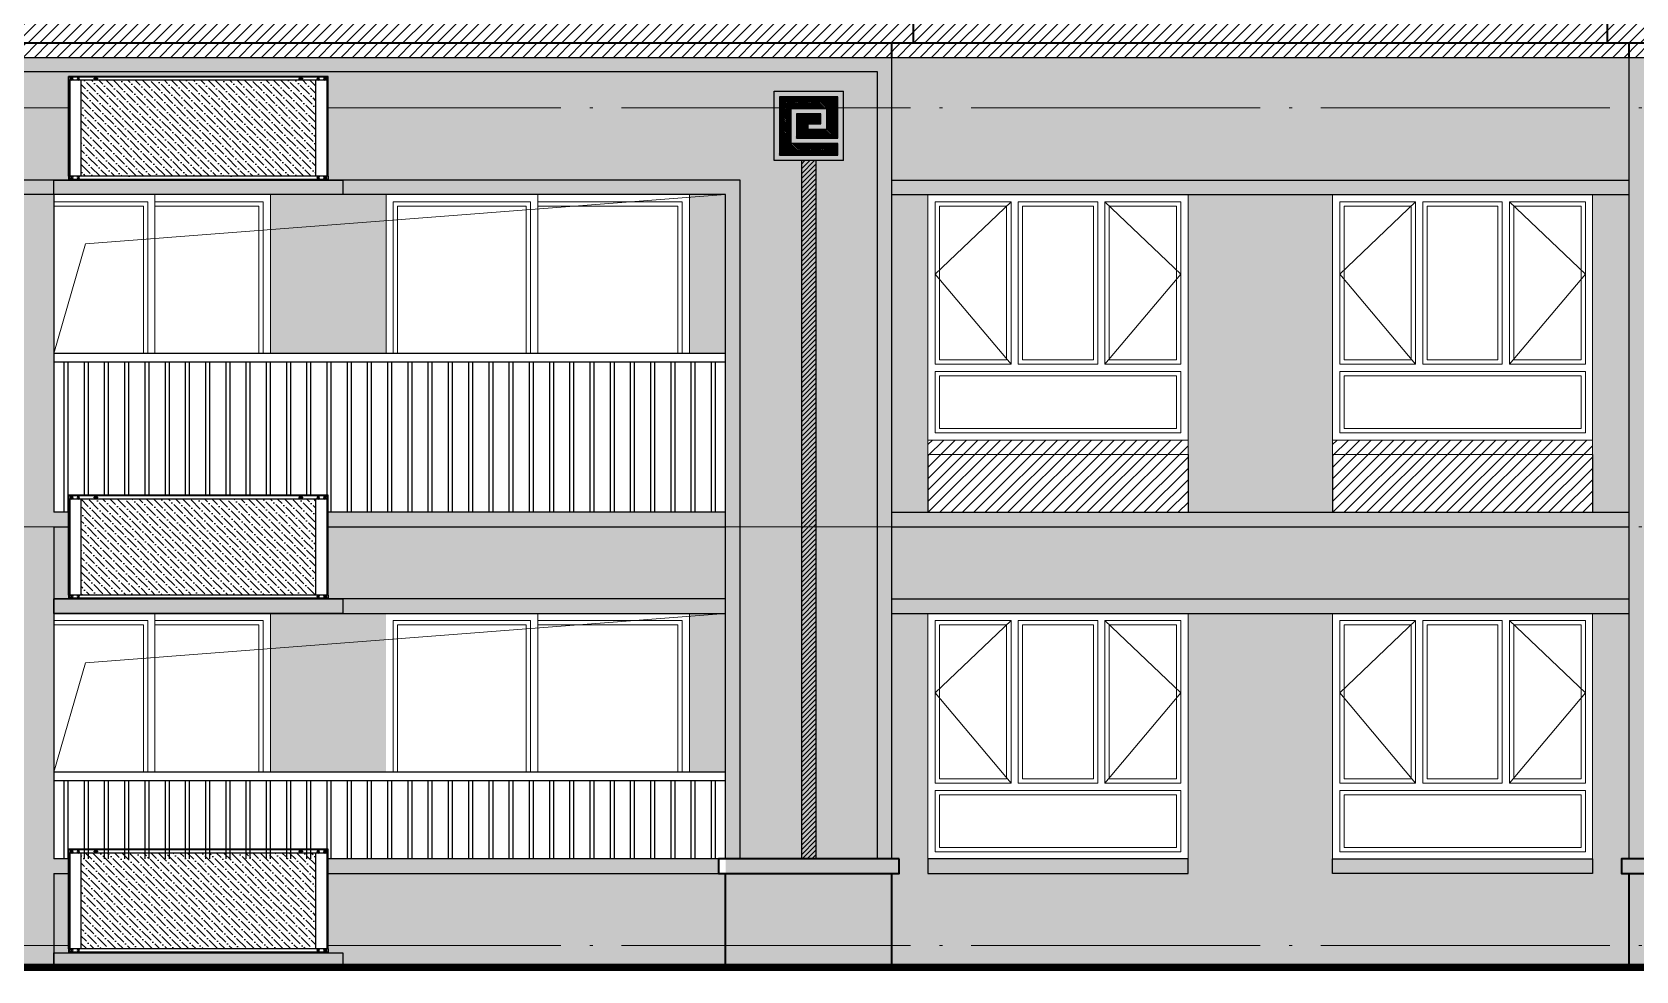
# Model space of a CAD drawing. Extents: x -518115 to 389031, y -231062 to 1628073.
# Drawn here: x 29817 to 40917, y 123274 to 129774 of the extents above; entities that cross this region are included whole.
import ezdxf
from ezdxf.xclip import XClip

# ---------------------------------------------------------------- set-up
doc = ezdxf.new("R2010")
doc.units = 0
doc.header["$LTSCALE"] = 1000
doc.header["$MEASUREMENT"] = 0
doc.header["$XCLIPFRAME"] = 0
doc.linetypes.add('DOTE', pattern=[2.4200000000000004, 2, -0.2, 0.02, -0.2])
for name, color, linetype in [('3-剖面填充（细）', 250, 'Continuous'), ('5-平立面看线1', 45, 'Continuous'), ('Stair-栏杆', 142, 'Continuous'), ('修改标示', 212, 'Continuous'), ('看线', 251, 'Continuous'), ('立面', 73, 'Continuous')]:
    doc.layers.add(name, color=color, linetype=linetype)
for name, color, linetype, lineweight in [('DOTE', 19, 'DOTE', 9), ('WALL', 9, 'Continuous', 40), ('WINDOW', 144, 'Continuous', 15), ('立面-中轮廓线', 213, 'Continuous', 35), ('立面-普通轮廓', 7, 'Continuous', 18), ('立面-洞口示意', 152, 'Continuous', 13), ('立面-窗开启线', 250, 'Continuous', 13)]:
    doc.layers.add(name, color=color, linetype=linetype, lineweight=lineweight)

# ---------------------------------------------------------------- blocks, each defined once
blk = doc.blocks.new('A$C6E765447')
at = {"layer": '3-剖面填充（细）'}
h = blk.add_hatch(dxfattribs=at)
h.set_pattern_fill('ANSI31', color=251, scale=5)
h.set_pattern_definition([(45, (0, 0), (-5.612660075668221, 5.612660075668221), [])])
h.paths.add_polyline_path([(752.4873256832362, 98.34558459406254), (752.488500122385, 501.7472126909997), (347.5151471169665, 501.7472126909997), (347.5151471169665, 216.5989486103435), (634.9753073384053, 216.5980891659856), (634.9759096482303, 383.8731053103693), (465.0597000622656, 383.8735327089671), (465.0594519505976, 314.8372825471452), (554.621606254601, 314.8370157694444), (554.6215028543957, 276.4907131245126), (427.4766364826356, 276.4910335540771), (427.4770903480239, 421.8491470410954), (672.5587241169998, 421.8485611676006), (672.5579672014575, 178.2518236484611), (347.5151471169665, 178.2525947944113), (347.5151471169665, 98.34674059426987)])
at = {"layer": '立面'}
for p, q in [((309.9311556662433, 60.00056258006953), (309.9324931035517, 540.0905675082467)), ((790.070138166775, 540.07518442336), (309.9324931035517, 540.0905675082467)), ((347.514283454977, 216.5989486129256), (347.5151471169665, 501.7472126909997)), ((347.5151471169665, 501.7472126909997), (752.4885001661023, 501.7622289133724)), ((752.4885001661023, 501.7622289133724), (752.4873256832361, 98.34558459406253)), ((790.0688443301478, 59.9992481044028), (790.070138166775, 540.07518442336)), ((427.4770903480239, 421.8491470410954), (427.4766364826355, 276.4910335540771)), ((672.5587241169997, 421.8485611676006), (427.4770903480239, 421.8491470410954)), ((465.0594519505976, 314.8372825471452), (465.0597000622656, 383.8735327089671)), ((465.0597000622656, 383.8735327089671), (634.9759096482303, 383.8731053103693)), ((634.9759096482303, 383.8731053103693), (634.9753073384054, 216.5980891659856)), ((672.5579672014574, 178.2518236484611), (672.5587241169997, 421.8485611676006)), ((427.4766364826355, 276.4910335540771), (554.6215028543957, 276.4907131245127)), ((554.6216062546009, 314.8370157694444), (465.0594519505976, 314.8372825471452)), ((554.6215028543957, 276.4907131245127), (554.6216062546009, 314.8370157694444)), ((347.5139713321114, 98.3467405976262), (347.5141790736234, 178.2525947967079)), ((347.5141790736234, 178.2525947967079), (672.5579672014574, 178.2518236484611)), ((634.9753073384054, 216.5980891659856), (347.514283454977, 216.5989486129256)), ((309.9311556662433, 60.00056258006953), (790.0688443301478, 59.9992481044028)), ((752.4873256832361, 98.34558459406253), (347.5139713321114, 98.3467405976262))]:
    blk.add_line(p, q, dxfattribs=at)
blk = doc.blocks.new('A$C6BC36758')
at = {"layer": 'WINDOW'}
for points in [[(-1750.000285381684, 1650), (-1225.000285381684, 1650), (-1225.000285381684, 525), (-1750.000285381684, 525)], [(-1175.000285381684, 1650), (-624.9999999997672, 1650), (-624.9999999997672, 525), (-1175.000285381684, 525)], [(-50, 1650), (-575, 1650), (-575, 525), (-50, 525)], [(-1750.000285381684, 475), (-50, 475), (-50, 50), (-1750.000285381684, 50)]]:
    blk.add_lwpolyline(points, close=True, dxfattribs=at)
at = {"layer": 'WINDOW', "color": 250}
for points in [[(-1720.000285381684, 1620), (-1255.000285381684, 1620), (-1255.000285381684, 555), (-1720.000285381684, 555)], [(-1145.000285381684, 1620), (-654.9999999997672, 1620), (-654.9999999997672, 555), (-1145.000285381684, 555)], [(-80, 1620), (-545, 1620), (-545, 555), (-80, 555)], [(-1720.000285381684, 445), (-80, 445), (-80, 80), (-1720.000285381684, 80)]]:
    blk.add_lwpolyline(points, close=True, dxfattribs=at)
at = {"layer": '立面-普通轮廓'}
blk.add_lwpolyline([(-1800.000285381684, 1700), (0, 1700), (0, 0), (-1800.000285381684, 0)], close=True, dxfattribs=at)
at = {"layer": '立面-窗开启线', "color": 251, "ltscale": 0.5, "true_color": 0x636466}
for points in [[(-1225.000285381684, 1650), (-1750.000285381684, 1150), (-1225.000285381684, 525)], [(-575, 1650), (-50, 1150), (-575, 525)]]:
    blk.add_lwpolyline(points, dxfattribs=at)
blk = doc.blocks.new('hfhfthfthf')
at = {"layer": 'Stair-栏杆'}
for p, q in [((424316.5786998163, 36475.99991834373), (428966.5787161089, 36475.99991834373)), ((424316.5786998163, 36415.99991834466), (428966.5787161089, 36415.99991834466))]:
    blk.add_line(p, q, dxfattribs=at)
for points in [[(424386.5786998165, 35376), (424386.5786998165, 36415.99991834466)], [(424416.5786998165, 36415.99991834466), (424416.5786998165, 35376)], [(424526.5786998165, 35376), (424526.5786998165, 36415.99991834466)], [(424556.5786998165, 36415.99991834466), (424556.5786998165, 35376)], [(424666.5786998165, 35376), (424666.5786998165, 36415.99991834466)], [(424696.5786998165, 36415.99991834466), (424696.5786998165, 35376)], [(424806.5786998165, 35376), (424806.5786998165, 36415.99991834466)], [(424836.5786998165, 36415.99991834466), (424836.5786998165, 35376)], [(424946.5786998165, 35376), (424946.5786998165, 36415.99991834466)], [(424976.5786998165, 36415.99991834466), (424976.5786998165, 35376)], [(425086.5786998165, 35376), (425086.5786998165, 36415.99991834466)], [(425116.5786998165, 36415.99991834466), (425116.5786998165, 35376)], [(425226.5786998165, 35376), (425226.5786998165, 36415.99991834466)], [(425256.5786998165, 36415.99991834466), (425256.5786998165, 35376)], [(425366.5786998165, 35376), (425366.5786998165, 36415.99991834466)], [(425396.5786998165, 36415.99991834466), (425396.5786998165, 35376)], [(425506.5786998165, 35376), (425506.5786998165, 36415.99991834466)], [(425536.5786998165, 36415.99991834466), (425536.5786998165, 35376)], [(425646.5786998165, 35376), (425646.5786998165, 36415.99991834466)], [(425676.5786998165, 36415.99991834466), (425676.5786998165, 35376)], [(425786.5786998165, 35376), (425786.5786998165, 36415.99991834466)], [(425816.5786998165, 36415.99991834466), (425816.5786998165, 35376)], [(425926.5786998165, 35376), (425926.5786998165, 36415.99991834466)], [(425956.5786998165, 36415.99991834466), (425956.5786998165, 35376)], [(426066.5786998165, 35376), (426066.5786998165, 36415.99991834466)], [(426096.5786998165, 36415.99991834466), (426096.5786998165, 35376)], [(426206.5786998165, 35376), (426206.5786998165, 36415.99991834466)], [(426236.5786998165, 36415.99991834466), (426236.5786998165, 35376)], [(426346.5786998165, 35376), (426346.5786998165, 36415.99991834466)], [(426376.5786998165, 36415.99991834466), (426376.5786998165, 35376)], [(426486.5786998165, 35376), (426486.5786998165, 36415.99991834466)], [(426516.5786998165, 36415.99991834466), (426516.5786998165, 35376)], [(426626.5786998165, 35376), (426626.5786998165, 36415.99991834466)], [(426656.5786998165, 36415.99991834466), (426656.5786998165, 35376)], [(426766.5786998165, 35376), (426766.5786998165, 36415.99991834466)], [(426796.5786998165, 36415.99991834466), (426796.5786998165, 35376)], [(426906.5786998165, 35376), (426906.5786998165, 36415.99991834466)], [(426936.5786998165, 36415.99991834466), (426936.5786998165, 35376)], [(427046.5786998165, 35376), (427046.5786998165, 36415.99991834466)], [(427076.5786998165, 36415.99991834466), (427076.5786998165, 35376)], [(427186.5786998165, 35376), (427186.5786998165, 36415.99991834466)], [(427216.5786998165, 36415.99991834466), (427216.5786998165, 35376)], [(427326.5786998165, 35376), (427326.5786998165, 36415.99991834466)], [(427356.5786998165, 36415.99991834466), (427356.5786998165, 35376)], [(427466.5786998165, 35376), (427466.5786998165, 36415.99991834466)], [(427496.5786998165, 36415.99991834466), (427496.5786998165, 35376)], [(427606.5786998165, 35376), (427606.5786998165, 36415.99991834466)], [(427636.5786998165, 36415.99991834466), (427636.5786998165, 35376)], [(427746.5786998165, 35376), (427746.5786998165, 36415.99991834466)], [(427776.5786998165, 36415.99991834466), (427776.5786998165, 35376)], [(427886.5786998165, 35376), (427886.5786998165, 36415.99991834466)], [(427916.5786998165, 36415.99991834466), (427916.5786998165, 35376)], [(428026.5786998165, 35376), (428026.5786998165, 36415.99991834466)], [(428056.5786998165, 36415.99991834466), (428056.5786998165, 35376)], [(428166.5786998165, 35376), (428166.5786998165, 36415.99991834466)], [(428196.5786998165, 36415.99991834466), (428196.5786998165, 35376)], [(428306.5786998165, 35376), (428306.5786998165, 36415.99991834466)], [(428336.5786998165, 36415.99991834466), (428336.5786998165, 35376)], [(428446.5786998165, 35376), (428446.5786998165, 36415.99991834466)], [(428476.5786998165, 36415.99991834466), (428476.5786998165, 35376)], [(428586.5786998165, 35376), (428586.5786998165, 36415.99991834466)], [(428616.5786998165, 36415.99991834466), (428616.5786998165, 35376)], [(428726.5786998165, 35376), (428726.5786998165, 36415.99991834466)], [(428756.5786998165, 36415.99991834466), (428756.5786998165, 35376)], [(428866.5786998165, 35376), (428866.5786998165, 36415.99991834466)], [(428896.5786998165, 36415.99991834466), (428896.5786998165, 35376)]]:
    blk.add_lwpolyline(points, dxfattribs=at)
blk = doc.blocks.new('A$C0FC9229A')
at = {"color": 164}
blk.add_wipeout([(1079.579837211702, 1056.4612844407857), (1079.0798372109443, 1056.961284441528), (-922.9201627899898, 1056.9612844389592), (-923.4201627882102, 1056.4612844407295), (-923.4201627881281, 1026.9612844414949), (-921.9201627881267, 1026.9612844417134), (-921.9201627881266, 286.96128444166413), (-923.4201627881263, 286.96128444170995), (-923.4201627882101, 257.4612844426099), (-922.92016278999, 256.96128444438006), (1079.0798372109446, 256.96128444187), (1079.5798372117024, 257.4612844426122), (1079.5798372118738, 286.9612844416141), (1078.0798372118734, 286.961284441712), (1078.0798372118734, 1026.9612844416044), (1079.5798372118675, 1026.9612844419455)], dxfattribs=at).translate(0, 0, -1e-08).dxf.layer = 'WALL'
h = blk.add_hatch()
h.set_pattern_fill('ANSI36', color=164, scale=25, style=0)
h.set_pattern_definition([(45, (0, 0), (21.04747528375584, 77.17407604043804), [99.21875, -19.84375, 0, -19.84375])])
h.paths.add_polyline_path([(982.5813084756956, 286.9612844416974), (982.5813084756956, 1026.961284441697), (-825.9216340542771, 1026.961284441671), (-825.9216340542771, 286.9612844416711)])
for p, q in [((-923.4201627881266, 1026.96128444167), (-923.4201627881266, 1056.461284440738)), ((-923.4201627881266, 1056.461284440738), (-922.9201627899893, 1056.461284440738)), ((-923.4201627881266, 1051.754177659896), (1079.579837211873, 1051.754177659925)), ((-923.4201627881266, 1026.96128444167), (1079.579837211873, 1026.961284441699)), ((-922.9201627899893, 1056.961284441553), (1079.079837210942, 1056.961284441582)), ((-922.9201627899893, 1026.96128444167), (-922.9201627899893, 1056.961284441553)), ((-922.9201627899893, 1056.814837830636), (1079.079837210942, 1056.814837830665)), ((-922.9201627899893, 1052.107731049909), (1079.079837210942, 1052.107731049939)), ((-921.9201627881266, 286.9612844416697), (-921.9201627881266, 1026.96128444167)), ((-921.5666091800667, 1026.96128444167), (-921.5666091800667, 286.9613622748584)), ((-921.0716340537183, 286.9612844416697), (-921.0716340537183, 1026.96128444167)), ((-912.068080663681, 1026.96128444167), (-912.068080663681, 286.9612844416697)), ((-911.9201627885923, 1056.814837830636), (-911.9201627885923, 1026.96128444167)), ((-911.7145272712223, 1026.96128444167), (-911.7145272712223, 286.9612844416697)), ((-896.9201627885923, 1039.848035787727), (-899.4201627899893, 1038.404660114698)), ((-899.4201627899893, 1038.404660114698), (-899.4201627899893, 1035.517908768525)), ((-899.4201627899893, 1035.517908768525), (-896.9201627885923, 1034.074533095496)), ((-896.9201627885923, 1029.606468328537), (-896.9201627885923, 1044.316100554686)), ((-894.4201627899893, 1038.404660114698), (-896.9201627885923, 1039.848035787727)), ((-896.9201627885923, 1034.074533095496), (-894.4201627899893, 1035.517908768525)), ((-894.4201627899893, 1035.517908768525), (-894.4201627899893, 1038.404660114698)), ((-846.9201627885923, 1039.848035787727), (-849.4201627899893, 1038.404660114698)), ((-849.4201627899893, 1038.404660114698), (-849.4201627899893, 1035.517908768525)), ((-849.4201627899893, 1035.517908768525), (-846.9201627885923, 1034.074533095496)), ((-846.9201627885923, 1029.606468328537), (-846.9201627885923, 1044.316100554686)), ((-844.4201627899893, 1038.404660114698), (-846.9201627885923, 1039.848035787727)), ((-846.9201627885923, 1034.074533095496), (-844.4201627899893, 1035.517908768525)), ((-844.4201627899893, 1035.517908768525), (-844.4201627899893, 1038.404660114698)), ((-826.4216340524144, 1026.96128444167), (-826.4216340524144, 286.9612844416697)), ((-825.9216340542771, 1026.96128444167), (-825.9216340542771, 286.9612844416697)), ((-719.7339139464311, 1044.642090430745), (-703.1064116298221, 1044.642090430745)), ((-719.7339139464311, 1034.852737898735), (-703.1064116298221, 1034.852737898735)), ((-711.4201627881266, 1054.099483286176), (-711.4201627881266, 1025.40696208764)), ((859.2660860535689, 1044.642090430774), (875.8935883701779, 1044.642090430774)), ((859.2660860535689, 1034.852737898764), (875.8935883701779, 1034.852737898764)), ((867.5798372118734, 1054.099483286205), (867.5798372118734, 1025.406962087669)), ((982.5813084756956, 1026.961284441699), (982.5813084756956, 286.9612844416988)), ((1003.079837209545, 1039.848035787756), (1000.579837210942, 1038.404660114727)), ((1000.579837210942, 1038.404660114727), (1000.579837210942, 1035.517908768554)), ((1000.579837210942, 1035.517908768554), (1003.079837209545, 1034.074533095525)), ((1003.079837209545, 1029.606468328566), (1003.079837209545, 1044.316100554715)), ((1005.579837210942, 1038.404660114727), (1003.079837209545, 1039.848035787756)), ((1003.079837209545, 1034.074533095525), (1005.579837210942, 1035.517908768554)), ((1005.579837210942, 1035.517908768554), (1005.579837210942, 1038.404660114727)), ((1053.079837211873, 1039.848035787756), (1050.579837210942, 1038.404660114727)), ((1050.579837210942, 1038.404660114727), (1050.579837210942, 1035.517908768554)), ((1050.579837210942, 1035.517908768554), (1053.079837211873, 1034.074533095525)), ((1053.079837209545, 1029.606468328566), (1053.079837209545, 1044.316100554715)), ((1055.579837210942, 1038.404660114727), (1053.079837211873, 1039.848035787756)), ((1053.079837211873, 1034.074533095525), (1055.579837210942, 1035.517908768554)), ((1055.579837210942, 1035.517908768554), (1055.579837210942, 1038.404660114727)), ((1067.874201694503, 1026.961284441699), (1067.874201694503, 286.9612844416988)), ((1068.079837211873, 1056.961284441582), (1068.079837211873, 1026.961284441699)), ((1068.227755086962, 1026.961284441699), (1068.227755086962, 286.9612844416988)), ((1077.231308476999, 286.9612844416988), (1077.231308476999, 1026.961284441699)), ((1077.726283603348, 1026.961284441699), (1077.726283603348, 286.9613622748875)), ((1078.079837211873, 286.9612844416988), (1078.079837211873, 1026.961284441699)), ((1079.079837210942, 1026.961284441699), (1079.079837210942, 1056.961284441582)), ((1079.579837211873, 1056.461284440767), (1079.079837210942, 1056.461284440767)), ((1079.579837211873, 1026.961284441699), (1079.579837211873, 1056.461284440767)), ((-923.4201627881266, 286.9612844416697), (1079.579837211873, 286.9612844416988)), ((-923.4201627881266, 286.9612844416697), (-923.4201627881266, 257.461284442601)), ((-923.4201627881266, 262.1683912233275), (1079.579837211873, 262.1683912233566)), ((-923.4201627881266, 257.461284442601), (-922.9201627899893, 257.461284442601)), ((-922.9201627899893, 286.9612844416697), (-922.9201627899893, 256.9612844417861)), ((-922.9201627899893, 261.8148378334299), (1079.079837210942, 261.814837833459)), ((-922.9201627899893, 257.107731052587), (1079.079837210942, 257.1077310526161)), ((-922.9201627899893, 256.9612844417861), (1079.079837210942, 256.9612844418152)), ((-921.9201627881266, 286.9612844416697), (-825.9216340542771, 286.9612844416697)), ((-911.9201627885923, 257.107731052587), (-911.9201627885923, 286.9612844416697)), ((-899.4201627899893, 278.4046601146983), (-896.9201627885923, 279.8480357878434)), ((-899.4201627899893, 275.5179087686411), (-899.4201627899893, 278.4046601146983)), ((-896.9201627885923, 274.0745330956124), (-899.4201627899893, 275.5179087686411)), ((-896.9201627885923, 284.3161005548027), (-896.9201627885923, 269.6064683286531)), ((-896.9201627885923, 279.8480357878434), (-894.4201627899893, 278.4046601146983)), ((-894.4201627899893, 275.5179087686411), (-896.9201627885923, 274.0745330956124)), ((-894.4201627899893, 278.4046601146983), (-894.4201627899893, 275.5179087686411)), ((-849.4201627899893, 278.4046601146983), (-846.9201627885923, 279.8480357878434)), ((-849.4201627899893, 275.5179087686411), (-849.4201627899893, 278.4046601146983)), ((-846.9201627885923, 274.0745330956124), (-849.4201627899893, 275.5179087686411)), ((-846.9201627885923, 284.3161005548027), (-846.9201627885923, 269.6064683286531)), ((-846.9201627885923, 279.8480357878434), (-844.4201627899893, 278.4046601146983)), ((-844.4201627899893, 275.5179087686411), (-846.9201627885923, 274.0745330956124)), ((-844.4201627899893, 278.4046601146983), (-844.4201627899893, 275.5179087686411)), ((1000.579837210942, 278.4046601148439), (1003.079837209545, 279.8480357878725)), ((1000.579837210942, 275.5179087686702), (1000.579837210942, 278.4046601148439)), ((1003.079837209545, 274.0745330956415), (1000.579837210942, 275.5179087686702)), ((1003.079837209545, 284.3161005548318), (1003.079837209545, 269.6064683286822)), ((1003.079837209545, 279.8480357878725), (1005.579837210942, 278.4046601148439)), ((1005.579837210942, 275.5179087686702), (1003.079837209545, 274.0745330956415)), ((1005.579837210942, 278.4046601148439), (1005.579837210942, 275.5179087686702)), ((1050.579837210942, 278.4046601148439), (1053.079837211873, 279.8480357878725)), ((1050.579837210942, 275.5179087686702), (1050.579837210942, 278.4046601148439)), ((1053.079837211873, 274.0745330956415), (1050.579837210942, 275.5179087686702)), ((1053.079837209545, 284.3161005548318), (1053.079837209545, 269.6064683286822)), ((1053.079837211873, 279.8480357878725), (1055.579837210942, 278.4046601148439)), ((1055.579837210942, 275.5179087686702), (1053.079837211873, 274.0745330956415)), ((1055.579837210942, 278.4046601148439), (1055.579837210942, 275.5179087686702)), ((1068.079837211873, 256.9612844418152), (1068.079837211873, 286.9612844416988)), ((1079.079837210942, 286.9612844416988), (1079.079837210942, 256.9612844418152)), ((1079.579837211873, 257.4612844426301), (1079.079837210942, 257.4612844426301)), ((1079.579837211873, 286.9612844416988), (1079.579837211873, 257.4612844426301))]:
    blk.add_line(p, q, dxfattribs=at)
for points in [[(-923.4201627881266, 1051.754177659896), (-923.382646670565, 1051.888544058689), (-923.2743637273088, 1052.003718933818), (-923.1117844744585, 1052.080736328644), (-922.9201627899893, 1052.107731049909)], [(1079.579837211873, 1051.754177659925), (1079.541776977945, 1051.889476683282), (1079.433390601072, 1052.004177660274), (1079.271178926341, 1052.080818401126), (1079.079837210942, 1052.107731049939)], [(-923.4201627881266, 262.1683912233275), (-923.382646670565, 262.0340248246503), (-923.2743637273088, 261.9188499495212), (-923.1117844744585, 261.8418325546954), (-922.9201627899893, 261.8148378334299)], [(1079.579837211873, 262.1683912233566), (1079.541776977945, 262.0330922001158), (1079.433390601072, 261.9183912230073), (1079.271178926341, 261.8417504822719), (1079.079837210942, 261.814837833459)]]:
    blk.add_lwpolyline(points, dxfattribs=at)
for centre, radius in [((-896.9201627885923, 1036.96128444167), 9.999999999959998), ((-896.9201627885923, 1036.96128444167), 9.499999999199998), ((-846.9201627885923, 1036.96128444167), 9.999999999959998), ((-846.9201627885923, 1036.96128444167), 9.499999999199998), ((1003.079837209545, 1036.961284441699), 9.999999999959998), ((1003.079837209545, 1036.961284441699), 9.499999999199998), ((1053.079837211873, 1036.961284441699), 9.999999999959998), ((1053.079837211873, 1036.961284441699), 9.499999999199998), ((-896.9201627885923, 276.9612844416697), 9.999999999959998), ((-896.9201627885923, 276.9612844416697), 9.499999999199998), ((-846.9201627885923, 276.9612844416697), 9.999999999959998), ((-846.9201627885923, 276.9612844416697), 9.499999999199998), ((1003.079837209545, 276.9612844416988), 9.999999999959998), ((1003.079837209545, 276.9612844416988), 9.499999999199998), ((1053.079837211873, 276.9612844416988), 9.999999999959998), ((1053.079837211873, 276.9612844416988), 9.499999999199998)]:
    blk.add_circle(centre, radius, dxfattribs=at)
for centre, radius, start, end in [((-922.9201627899893, 1056.461284440738), 0.4999999982210284, 90, 180), ((-719.9783924506046, 1039.74741416474), 4.900778049206776, 87.14057591316207, 272.8594240868379), ((-702.8619331256486, 1039.74741416474), 4.900778049206776, 267.1405759131621, 92.85942408683792), ((859.0216075493954, 1039.747414164769), 4.900778049206776, 87.14057591316207, 272.8594240868379), ((876.1380668743514, 1039.747414164769), 4.900778049206776, 267.1405759131621, 92.85942408683792), ((1079.079837210942, 1056.461284440767), 0.5000000007600001, 0, 90), ((-922.9201627899893, 257.461284442601), 0.4999999982210284, 180, 270), ((1079.079837210942, 257.4612844426301), 0.5000000007600001, 270, 0)]:
    blk.add_arc(centre, radius, start, end, dxfattribs=at)
blk = doc.blocks.new('A$C41BE1890')
at = {"layer": 'WINDOW'}
blk.add_line((-1050.000142690842, 2299.999999992666), (-1050.000142690842, 0), dxfattribs=at)
for points in [[(-2050.000285381684, 2249.999999992666), (-1100.000142690784, 2249.999999992608), (-1100.000142690784, 49.99999999994179), (-2050.000285381684, 50)], [(-49.99999999988358, 2249.999999992666), (-1050.000142690784, 2249.999999992608), (-1050.000142690784, 49.99999999994179), (-49.99999999988358, 50)]]:
    blk.add_lwpolyline(points, close=True, dxfattribs=at)
at = {"layer": 'WINDOW', "color": 250}
blk.add_lwpolyline([(-2020.000285381684, 2219.999999992666), (-1130.000142690784, 2219.999999992608), (-1130.000142690784, 79.99999999994179), (-2020.000285381684, 80)], close=True, dxfattribs=at)
blk.add_lwpolyline([(-1050.000142690842, 80), (-79.99999999988358, 80), (-79.99999999988358, 2219.999999992666), (-1050.000142690842, 2219.999999992666)], dxfattribs=at)
at = {"layer": '立面-普通轮廓'}
blk.add_lwpolyline([(-2100.000285381684, 2299.999999992666), (0, 2299.999999992666), (0, 0), (-2100.000285381684, 0)], close=True, dxfattribs=at)
blk = doc.blocks.new('A$C28396737')
at = {"layer": 'WINDOW'}
blk.add_line((-800.000142690842, 2299.999999992666), (-800.000142690842, 0), dxfattribs=at)
for points in [[(-1550.000285381684, 2249.999999992666), (-850.0001426907838, 2249.999999992608), (-850.0001426907838, 49.99999999994179), (-1550.000285381684, 50)], [(-49.99999999988358, 2249.999999992666), (-800.0001426907838, 2249.999999992608), (-800.0001426907838, 49.99999999994179), (-49.99999999988358, 50)]]:
    blk.add_lwpolyline(points, close=True, dxfattribs=at)
at = {"layer": 'WINDOW', "color": 250}
blk.add_lwpolyline([(-1520.000285381684, 2219.999999992666), (-880.0001426907838, 2219.999999992608), (-880.0001426907838, 79.99999999994179), (-1520.000285381684, 80)], close=True, dxfattribs=at)
blk.add_lwpolyline([(-800.000142690842, 80), (-79.99999999988358, 80), (-79.99999999988358, 2219.999999992666), (-800.000142690842, 2219.999999992666)], dxfattribs=at)
at = {"layer": '立面-普通轮廓'}
blk.add_lwpolyline([(-1600.000285381684, 2299.999999992666), (0, 2299.999999992666), (0, 0), (-1600.000285381684, 0)], close=True, dxfattribs=at)

msp = doc.modelspace()

# ---------------------------------------------------------------- hatches: boundary and pattern name
at = {"layer": '3-剖面填充（细）'}
h = msp.add_hatch(dxfattribs=at)
h.set_pattern_fill('ANSI31', color=256, scale=35)
h.set_pattern_definition([(45, (-405399.9999656666, 85272.63961436524), (-39.28862052967754, 39.28862052967754), [])])
h.paths.add_polyline_path([(15716.57873716863, 129698.6396143651), (60916.58548628382, 129698.6396143522), (60916.58548628376, 129848.6396143593), (15716.57873716857, 129848.6396143655)])
h = msp.add_hatch(dxfattribs=at)
h.set_pattern_fill('ANSI31', color=256, scale=35)
h.set_pattern_definition([(45, (-405249.9999656666, 85122.63961436524), (-39.28862052967754, 39.28862052967754), [])])
h.paths.add_polyline_path([(15866.57873716863, 129598.6396143651), (60766.58548628382, 129598.6396143522), (60766.58548628376, 129698.6396143593), (15866.57873716857, 129698.6396143655)])
h = msp.add_hatch(dxfattribs=at)
h.set_pattern_fill('混凝土', color=251, scale=40)
h.set_pattern_definition([(49.99999999999999, (-395385.9999999654, 99772.63961436594), (286.9040730403014, -25.10085399303804), [30, -330]), (355, (-395385.9999999654, 99772.63961436594), (-55.50053344520001, 300.8768534800047), [24, -264]), (100.4514, (-395362.0913279654, 99770.5478783659), (231.4037526856086, 275.7758168243814), [25.496076, -280.4568448]), (46.18420000000001, (-395385.9999999654, 99852.63961436594), (426.8964194502578, -66.20760573160723), [45, -495]), (96.6356, (-395350.4253019654, 99847.12229156593), (373.8650822194813, 389.6471483601767), [38.2441152, -420.6852]), (351.1842, (-395385.9999999654, 99852.63961436594), (373.8647780534509, 389.6474403701299), [36, -396]), (21, (-395345.9999999654, 99832.63961436594), (238.7628208473847, -161.0475562661355), [30, -330]), (326.0000000000001, (-395345.9999999654, 99832.63961436594), (97.32613276863269, 290.0600180187412), [24, -264]), (71.4514, (-395326.1031067654, 99819.21897196595), (336.089051432596, 129.012198683981), [25.496076, -280.4568448]), (37.50000000000001, (-395385.9999999654, 99772.63961436594), (4.863942126916267, 133.1575415325246), [0, -260.8, 0, -268, 0, -265]), (7.499999999999999, (-395385.9999999654, 99772.63961436594), (105.2278149768594, 157.7646847529441), [0, -152.8, 0, -254.8, 0, -101]), (327.5, (-395475.1999999654, 99772.63961436594), (213.5289744689636, -9.021948693751902), [0, -100, 0, -312, 0, -414]), (317.5, (-395515.1999999654, 99772.63961436594), (233.2744677369545, 40.04199293292709), [0, -130, 0, -207.2, 0, -294])])
h.paths.add_polyline_path([(40616.57868825464, 128648.6396143747), (38816.57188375125, 128648.6396143747), (38816.57188375125, 126448.6396124545), (40616.57868825464, 126448.6396124545)], flags=16)
h.paths.add_polyline_path([(48566.57840177155, 125748.6396143737), (50166.57868717407, 125748.6396143737), (50166.57868717407, 124048.6396143737), (48566.57840177155, 124048.6396143737)], flags=16)
h.paths.add_polyline_path([(48566.5786871704, 128648.6396143737), (50166.57868717407, 128648.6396143737), (50166.57868717407, 126948.6396143737), (48566.5786871704, 126948.6396143737)], flags=16)
h.paths.add_polyline_path([(46966.57868747512, 125748.6396143721), (48266.57868747442, 125748.6396143721), (48266.57868747442, 123748.6021976669), (46966.57868747512, 123748.6021976669)], flags=16)
h.paths.add_polyline_path([(46966.57868759474, 128648.639614374), (48266.57868759404, 128648.639614374), (48266.57868759404, 126448.6396143716), (46966.57868759474, 126448.6396143716)], flags=16)
h.paths.add_polyline_path([(42266.57840262359, 125748.6396143661), (42266.57840262359, 124648.6395327097), (42016.5786852357, 124648.6395327097), (42016.5786852357, 124048.6396143737), (42066.57868521486, 124048.6396143946), (42066.57868521486, 123948.639614374), (42016.5786852357, 123948.639614374), (42016.57868511067, 124048.6396133967), (46666.57870140334, 124048.6396133967), (46666.57870152837, 125748.6396143739), (45166.48498517461, 125748.6396143661), (45166.48498517461, 124648.6395327097), (44366.57868800528, 124648.6395327097), (44366.57868800522, 125748.6396143737)], flags=16)
h.paths.add_polyline_path([(42266.57840262359, 128648.6396143661), (42266.57840262353, 127548.6395327171), (42016.5786852357, 127548.6395327163), (42016.5786852357, 126448.6396143732), (46666.57870152837, 126448.6396143732), (46666.57870152837, 128648.639614374), (45166.48498517461, 128648.639614374), (45166.48498517461, 127548.6395327171), (44366.57868800528, 127548.6395327171), (44366.57868800528, 128648.6396143735)], flags=16)
h.paths.add_polyline_path([(38816.57840287272, 125748.6396143737), (40616.57868825441, 125748.6396143737), (40616.57868825441, 124048.6396143737), (38816.57840287272, 124048.6396143737)], flags=16)
h.paths.add_polyline_path([(53066.57898832118, 125748.6396143737), (51466.57870291866, 125748.6396143737), (51466.57870291866, 124048.6396143737), (53066.57898832118, 124048.6396143737)], flags=16)
h.paths.add_polyline_path([(53066.57870292233, 128648.6396143737), (51466.57870291866, 128648.6396143737), (51466.57870291866, 126948.6396143737), (53066.57870292233, 126948.6396143737)], flags=16)
h.paths.add_polyline_path([(54666.57870261761, 125748.6396143721), (53366.57870261831, 125748.6396143721), (53366.57870261831, 123748.6021976669), (54666.57870261761, 123748.6021976669)], flags=16)
h.paths.add_polyline_path([(54666.57870249799, 128648.639614374), (53366.57870249869, 128648.639614374), (53366.57870249869, 126448.6396143716), (54666.57870249799, 126448.6396143716)], flags=16)
h.paths.add_polyline_path([(59366.57898746914, 125748.6396143661), (59366.57898746914, 124648.6395327097), (59616.57870485703, 124648.6395327097), (59616.57870485703, 124048.6396143737), (59566.57870487787, 124048.6396143946), (59566.57870487787, 123948.639614374), (59616.57870485703, 123948.639614374), (59616.57870485703, 124048.6396143657), (54966.57868856436, 124048.6396143657), (54966.57868856436, 125748.6396143739), (56466.67240491812, 125748.6396143661), (56466.67240491812, 124648.6395327097), (57266.57870208746, 124648.6395327097), (57266.57870208751, 125748.6396143737)], flags=16)
h.paths.add_polyline_path([(59366.57898746914, 128648.6396143661), (59366.5789874692, 127548.6395327171), (59616.57870485703, 127548.6395327163), (59616.57870485703, 126448.6396143732), (54966.57868856436, 126448.6396143732), (54966.57868856436, 128648.639614374), (56466.67240491812, 128648.639614374), (56466.67240491812, 127548.6395327171), (57266.57870208746, 127548.6395327171), (57266.57870208746, 128648.6396143735)], flags=16)
h.paths.add_polyline_path([(62816.57898722001, 125748.6396143737), (61016.57870183833, 125748.6396143737), (61016.57870183833, 124048.6396143737), (62816.57898722001, 124048.6396143737)], flags=16)
h.paths.add_polyline_path([(36016.57871645322, 128648.6396143747), (37816.58552095661, 128648.6396143747), (37816.58552095661, 126448.6396124545), (36016.57871645322, 126448.6396124545)], flags=16)
h.paths.add_polyline_path([(28066.57900293631, 125748.6396143737), (26466.57871753379, 125748.6396143737), (26466.57871753379, 124048.6396143737), (28066.57900293631, 124048.6396143737)], flags=16)
h.paths.add_polyline_path([(28066.57871753746, 128648.6396143737), (26466.57871753379, 128648.6396143737), (26466.57871753379, 126948.6396143737), (28066.57871753746, 126948.6396143737)], flags=16)
h.paths.add_polyline_path([(29666.57871723274, 125748.6396143721), (28366.57871723344, 125748.6396143721), (28366.57871723344, 123748.6021976669), (29666.57871723274, 123748.6021976669)], flags=16)
h.paths.add_polyline_path([(29666.57871711312, 128648.639614374), (28366.57871711382, 128648.639614374), (28366.57871711382, 126448.6396143716), (29666.57871711312, 126448.6396143716)], flags=16)
h.paths.add_polyline_path([(34366.57900208427, 125748.6396143661), (34366.57900208427, 124648.6395327097), (34616.57871947216, 124648.6395327097), (34616.57871947216, 124048.6396143737), (34566.578719493, 124048.6396143946), (34566.578719493, 123948.639614374), (34616.57871947216, 123948.639614374), (34616.57871947211, 124048.639614366), (29966.57870317943, 124048.639614366), (29966.57870317949, 125748.6396143739), (31466.67241953325, 125748.6396143661), (31466.67241953325, 124648.6395327097), (32266.57871670258, 124648.6395327097), (32266.57871670264, 125748.6396143737)], flags=16)
h.paths.add_polyline_path([(34366.57900208427, 128648.6396143661), (34366.57900208433, 127548.6395327171), (34616.57871947216, 127548.6395327163), (34616.57871947216, 126448.6396143732), (29966.57870317949, 126448.6396143732), (29966.57870317949, 128648.639614374), (31466.67241953325, 128648.639614374), (31466.67241953325, 127548.6395327171), (32266.57871670258, 127548.6395327171), (32266.57871670258, 128648.6396143735)], flags=16)
h.paths.add_polyline_path([(37816.57900183514, 125748.6396143737), (36016.57871645346, 125748.6396143737), (36016.57871645346, 124048.6396143737), (37816.57900183514, 124048.6396143737)], flags=16)
h.paths.add_polyline_path([(23566.57841638668, 125748.6396143737), (25166.5787017892, 125748.6396143737), (25166.5787017892, 124048.6396143737), (23566.57841638668, 124048.6396143737)], flags=16)
h.paths.add_polyline_path([(23566.57870178553, 128648.6396143737), (25166.5787017892, 128648.6396143737), (25166.5787017892, 126948.6396143737), (23566.57870178553, 126948.6396143737)], flags=16)
h.paths.add_polyline_path([(21966.57870209025, 125748.6396143721), (23266.57870208955, 125748.6396143721), (23266.57870208955, 123748.6021976669), (21966.57870209025, 123748.6021976669)], flags=16)
h.paths.add_polyline_path([(21966.57870220987, 128648.639614374), (23266.57870220917, 128648.639614374), (23266.57870220917, 126448.6396143716), (21966.57870220987, 126448.6396143716)], flags=16)
h.paths.add_polyline_path([(17266.57841723872, 125748.6396143661), (17266.57841723872, 124648.6395327097), (17016.57869985083, 124648.6395327097), (17016.57869985083, 124048.6396143737), (17066.57869982999, 124048.6396143946), (17066.57869982999, 123948.639614374), (17016.57869985083, 123948.639614374), (17016.5786997258, 124048.6396133967), (21666.57871601847, 124048.6396133967), (21666.5787161435, 125748.6396143739), (20166.48499978974, 125748.6396143661), (20166.48499978974, 124648.6395327097), (19366.57870262041, 124648.6395327097), (19366.57870262035, 125748.6396143737)], flags=16)
h.paths.add_polyline_path([(17266.57841723872, 128648.6396143661), (17266.57841723866, 127548.6395327171), (17016.57869985083, 127548.6395327163), (17016.57869985083, 126448.6396143732), (21666.5787161435, 126448.6396143732), (21666.5787161435, 128648.639614374), (20166.48499978974, 128648.639614374), (20166.48499978974, 127548.6395327171), (19366.57870262041, 127548.6395327171), (19366.57870262041, 128648.6396143735)], flags=16)
h.paths.add_polyline_path([(13816.57841748785, 125748.6396143737), (15616.57870286953, 125748.6396143737), (15616.57870286953, 124048.6396143737), (13816.57841748785, 124048.6396143737)], flags=16)
h.paths.add_polyline_path([(13216.57856014982, 126398.6396143734), (13216.57856014976, 125848.6396143737), (13066.57884553139, 125848.6396143737), (13066.57884553139, 125748.6396143737), (13216.57884553133, 125748.6396143737), (13216.57884553133, 124048.6396143737), (13066.5787028406, 124048.6396143737), (13066.5787028406, 123948.6396143737), (13216.5787406973, 123948.6396056376), (13216.5787028406, 123298.6396143734), (63416.57870217226, 123298.6396143734), (63416.57870217238, 123948.6396143737), (63566.58552061161, 123948.6396143737), (63566.58552061161, 124048.6396143737), (63416.57870217226, 124048.6396143737), (63416.58552061161, 125748.6396143737), (63566.58537792083, 125748.6396143737), (63566.58537792083, 125848.6396143737), (63416.58552061161, 125848.6396143737), (63416.57884455804, 126398.6396143734), (60766.5786675394, 126398.6396143734), (60766.5786675394, 129598.6396143729), (15866.57873716846, 129598.6396143729), (15866.57873716846, 126398.6396143734)])
h = msp.add_hatch(dxfattribs=at)
h.set_pattern_fill('ANSI31', color=256, scale=15)
h.set_pattern_definition([(45, (-132829.6965669233, 1400.730858798488), (-16.83798022700466, 16.83798022700466), [])])
h.paths.add_polyline_path([(35141.57878954679, 124048.6396143663), (35241.57880063844, 124048.6396143663), (35241.58023954619, 128883.5939703831), (35141.5802284503, 128883.5939389446)])
h = msp.add_hatch(dxfattribs=at)
h.set_pattern_fill('ANSI31', color=256, scale=35)
h.set_pattern_definition([(45, (-659427.4812848708, 99772.63961244666), (-39.28862052967754, 39.28862052967754), [])])
h.paths.add_polyline_path([(36016.57871645322, 126948.6396124471), (36016.57871641155, 126448.6396124462), (37816.58552095661, 126448.6396124532), (37816.58552095661, 126948.6396124536)])
h = msp.add_hatch(dxfattribs=at)
h.set_pattern_fill('ANSI31', color=256, scale=35)
h.set_pattern_definition([(45, (-656627.4747797069, 99772.63961244654), (-39.28862052967754, 39.28862052967754), [])])
h.paths.add_polyline_path([(38816.58522161708, 126948.639612447), (38816.5852215754, 126448.6396124461), (40616.59202612046, 126448.6396124531), (40616.59202612046, 126948.6396124535)])

# ---------------------------------------------------------------- linework, layer by layer
msp.add_line((15866.57873716846, 129598.6396143655), (60766.58548628382, 129598.6396143655), dxfattribs=at)
at = {"layer": '3-剖面填充（细）', "color": 251}
for p, q in [((36016.57871641155, 126848.6396124474), (36016.57871641155, 126448.6396124462)), ((37816.58552095661, 126848.6396124474), (37816.58552095661, 126448.6396124462)), ((38816.5852215754, 126848.6396124472), (38816.5852215754, 126448.6396124461)), ((40616.59202612046, 126848.6396124472), (40616.59202612046, 126448.6396124461))]:
    msp.add_line(p, q, dxfattribs=at)
at = {"layer": '3-剖面填充（细）', "color": 252, "true_color": 0x939598}
msp.add_lwpolyline([(34716.57871947216, 124048.6396143663), (34716.57871947216, 128748.6396143661), (16916.57869985083, 128748.6396143661), (16916.57869985083, 124048.6396143663)], dxfattribs=at)
at = {"layer": '5-平立面看线1', "color": 1, "ltscale": 0.8, "const_width": 50}
msp.add_lwpolyline([(64516.57870186737, 123298.6396143659), (12116.57870284049, 123298.6396143659)], dxfattribs=at)
at = {"layer": 'DOTE', "linetype": 'DOTE'}
for p, q in [((12116.57870284072, 129248.6396143659), (64516.57870186737, 129248.6396143661)), ((12116.57870284072, 126348.6396143659), (64516.57870186737, 126348.6396143661)), ((12116.57870284072, 123448.6396143659), (64516.57870186737, 123448.6396143661))]:
    msp.add_line(p, q, dxfattribs=at)
at = {"layer": 'Stair-栏杆'}
for p, q in [((34616.57871947216, 124648.6395327097), (29966.57870317949, 124648.6395327097)), ((34616.57871947216, 124588.6395327106), (29966.57870317949, 124588.6395327106))]:
    msp.add_line(p, q, dxfattribs=at)
for points in [[(31996.57871947193, 124588.6395327106), (31996.57871947193, 124048.6396143659)], [(32026.57871947193, 124048.6396143659), (32026.57871947193, 124588.6395327106)], [(32136.57871947193, 124588.6395327106), (32136.57871947193, 124048.6396143659)], [(32166.57871947193, 124048.6396143659), (32166.57871947193, 124588.6395327106)], [(32276.57871947193, 124588.6395327106), (32276.57871947193, 124048.6396143659)], [(32306.57871947193, 124048.6396143659), (32306.57871947193, 124588.6395327106)], [(32416.57871947193, 124588.6395327106), (32416.57871947193, 124048.6396143659)], [(32446.57871947193, 124048.6396143659), (32446.57871947193, 124588.6395327106)], [(32556.57871947193, 124588.6395327106), (32556.57871947193, 124048.6396143659)], [(32586.57871947193, 124048.6396143659), (32586.57871947193, 124588.6395327106)], [(32696.57871947193, 124588.6395327106), (32696.57871947193, 124048.6396143659)], [(32726.57871947193, 124048.6396143659), (32726.57871947193, 124588.6395327106)], [(32836.57871947193, 124588.6395327106), (32836.57871947193, 124048.6396143659)], [(32866.57871947193, 124048.6396143659), (32866.57871947193, 124588.6395327106)], [(32976.57871947193, 124588.6395327106), (32976.57871947193, 124048.6396143659)], [(33006.57871947193, 124048.6396143659), (33006.57871947193, 124588.6395327106)], [(33116.57871947193, 124588.6395327106), (33116.57871947193, 124048.6396143659)], [(33146.57871947193, 124048.6396143659), (33146.57871947193, 124588.6395327106)], [(33256.57871947193, 124588.6395327106), (33256.57871947193, 124048.6396143659)], [(33286.57871947193, 124048.6396143659), (33286.57871947193, 124588.6395327106)], [(33396.57871947193, 124588.6395327106), (33396.57871947193, 124048.6396143659)], [(33426.57871947193, 124048.6396143659), (33426.57871947193, 124588.6395327106)], [(33536.57871947193, 124588.6395327106), (33536.57871947193, 124048.6396143659)], [(33566.57871947193, 124048.6396143659), (33566.57871947193, 124588.6395327106)], [(33676.57871947193, 124588.6395327106), (33676.57871947193, 124048.6396143659)], [(33706.57871947193, 124048.6396143659), (33706.57871947193, 124588.6395327106)], [(33816.57871947193, 124588.6395327106), (33816.57871947193, 124048.6396143659)], [(33846.57871947193, 124048.6396143659), (33846.57871947193, 124588.6395327106)], [(33956.57871947193, 124588.6395327106), (33956.57871947193, 124048.6396143659)], [(33986.57871947193, 124048.6396143659), (33986.57871947193, 124588.6395327106)], [(34096.57871947193, 124588.6395327106), (34096.57871947193, 124048.6396143659)], [(34126.57871947193, 124048.6396143659), (34126.57871947193, 124588.6395327106)], [(34236.57871947193, 124588.6395327106), (34236.57871947193, 124048.6396143659)], [(34266.57871947193, 124048.6396143659), (34266.57871947193, 124588.6395327106)], [(34376.57871947193, 124588.6395327106), (34376.57871947193, 124048.6396143659)], [(34406.57871947193, 124048.6396143659), (34406.57871947193, 124588.6395327106)], [(34516.57871947193, 124588.6395327106), (34516.57871947193, 124048.6396143659)], [(34546.57871947193, 124048.6396143659), (34546.57871947193, 124588.6395327106)]]:
    msp.add_lwpolyline(points, dxfattribs=at)
at = {"layer": '看线', "color": 30}
for p, q in [((35766.57868215453, 128748.6396143658), (40866.58554129768, 128748.6396143658)), ((29966.57870317949, 128648.6396143661), (29966.57870317949, 126448.6396143657)), ((35766.57868215453, 128648.6396143662), (40866.58554129768, 128648.6396143662)), ((35766.57868215453, 126448.6396143655), (40866.58554129768, 126448.6396143655)), ((29966.57870317949, 126348.6396143659), (29966.57870317949, 124048.6396143657)), ((35766.57868215453, 126348.6396143659), (40866.58554129768, 126348.6396143659)), ((35766.57868215453, 125848.6396143661), (40866.58554129768, 125848.6396143661)), ((35766.57868215453, 125748.6396143654), (40866.58554129768, 125748.6396143654)), ((29966.57870329777, 123948.6396143616), (29966.57870329777, 123298.6396143634))]:
    msp.add_line(p, q, dxfattribs=at)
for points in [[(35766.57868215453, 124048.6396143663), (35766.57868215453, 129598.6396143655)], [(40866.58554129768, 129598.6396143655), (40866.58554129768, 124048.6396143663)], [(34616.57871947216, 126448.6396143657), (29966.57870317949, 126448.6396143657)], [(29966.57870317949, 126348.6396143662), (34616.57871947216, 126348.6396143657)], [(34616.57871947216, 125848.6396143661), (29966.57870317949, 125848.6396143661)], [(29966.57870317949, 125748.6396143665), (34616.57871947216, 125748.6396143661)], [(34566.57869706646, 124048.6396143663), (29966.57870317949, 124048.6396143657)], [(37816.58552095987, 123948.6396143662), (37816.58552095987, 124048.6396143662), (36016.57871645625, 124048.6396143663), (36016.57871641457, 123948.6396143665), (37816.57871645334, 123948.6396143662)], [(38816.57870249235, 123948.6396143662), (38816.57870249235, 124048.6396143662), (40616.58550699597, 124048.6396143663), (40616.58550703764, 123948.6396143665), (38816.58550699888, 123948.6396143662)], [(29966.57870317949, 123948.6396143662), (34566.57869706646, 123948.6396143657)]]:
    msp.add_lwpolyline(points, dxfattribs=at)
at = {"layer": '立面'}
for p, q in [((35141.57878101297, 128883.5940915452), (35141.57882940967, 124048.6396143663)), ((35241.57878101297, 128883.5940915452), (35241.57882940979, 124048.6396143663))]:
    msp.add_line(p, q, dxfattribs=at)
at = {"layer": '立面-中轮廓线', "color": 2}
for p, q in [((15716.57873716846, 129698.6396143655), (35916.57868215453, 129698.6396143577)), ((35766.57868215442, 129698.6396143654), (40866.58554129757, 129698.6396143654)), ((40716.58554129768, 129698.6396143655), (60916.58548628376, 129698.6396143577))]:
    msp.add_line(p, q, dxfattribs=at)
for points in [[(35766.57868215453, 129598.6396143655), (35766.57868215453, 129698.6396143655), (35916.57868215453, 129698.6396143655), (35916.57868215459, 129848.6396143655), (15716.57873716846, 129848.6396143655), (15716.57873716846, 129698.6396143655), (15866.57873716846, 129698.6396143655), (15866.57873716846, 129598.6396143655)], [(60766.58548628376, 129598.6396143655), (60766.58548628376, 129698.6396143655), (60916.58548628376, 129698.6396143655), (60916.58548628382, 129848.6396143655), (40716.58554129768, 129848.6396143655), (40716.58554129768, 129698.6396143655), (40866.58554129768, 129698.6396143655), (40866.58554129768, 129598.6396143655)], [(34616.57871947216, 123298.6396143659), (34616.57871947216, 123948.6396143663)], [(35766.57868215453, 123298.6396143659), (35766.57868215453, 123948.6396143665)], [(40866.58554129768, 123948.6396143663), (40866.58554129768, 123298.6396143659)]]:
    msp.add_lwpolyline(points, dxfattribs=at)
for points in [[(35816.5786821337, 124048.6396143663), (34566.57869706646, 124048.6396143663), (34566.57869706646, 123948.6396143663), (35816.57868217537, 123948.6396143665)], [(42066.58550395921, 124048.6396143663), (40816.58551889198, 124048.6396143663), (40816.58551889198, 123948.6396143663), (42066.58550400089, 123948.6396143665)]]:
    msp.add_lwpolyline(points, close=True, dxfattribs=at)
at = {"layer": '立面-普通轮廓'}
for points in [[(37816.58552095987, 126848.6396143662), (37816.58552095987, 126948.6396143662), (36016.57871645625, 126948.6396143663), (36016.57871641457, 126848.6396143665), (37816.57871645334, 126848.6396143662)], [(38816.57870249235, 126848.6396143662), (38816.57870249235, 126948.6396143662), (40616.58550699597, 126948.6396143663), (40616.58550703764, 126848.6396143665), (38816.58550699888, 126848.6396143662)]]:
    msp.add_lwpolyline(points, dxfattribs=at)
at = {"layer": '立面-洞口示意'}
for points in [[(29966.57870317972, 127548.6395327097), (30186.0482857977, 128307.3985955601), (34616.57871947216, 128648.6396143665)], [(29966.57870317949, 124648.6395327097), (30186.0482857977, 125407.3985955601), (34616.57871947216, 125748.6396143665)]]:
    msp.add_lwpolyline(points, dxfattribs=at)

# ---------------------------------------------------------------- block references
at = {"xscale": -1}
for name, p in [('A$C6E765447', (35741.58023399644, 128823.5940493216)), ('hfhfthfthf', (458933.1574192884, 91072.63961436594))]:
    msp.add_blockref(name, p, dxfattribs=at)
ref = msp.add_blockref('A$C28396737', (31466.67241952982, 126348.6396143646))
XClip(ref).set_block_clipping_path([(-1500.0937163502676, 1199.9999183437103), (0, 2300.0000000003856)])
ref = msp.add_blockref('A$C41BE1890', (34366.57900208415, 126348.6396143659))
XClip(ref).set_block_clipping_path([(-2100.000285381684, 1199.9999183437394), (0, 2299.9999999926586)])
for p in [(37816.57900183491, 126948.6396143663), (40616.58550699876, 126948.6396143663), (37816.57900183491, 124048.6396143663), (40616.58550699876, 124048.6396143663)]:
    msp.add_blockref('A$C6BC36758', p)
ref = msp.add_blockref('A$C28396737', (31466.67241952982, 123448.6396143646))
XClip(ref).set_block_clipping_path([(-1500.0937163502676, 1199.9999183450855), (0, 2300.0000000003856)])
ref = msp.add_blockref('A$C41BE1890', (34366.57900208415, 123448.6396143659))
XClip(ref).set_block_clipping_path([(-2100.0002853815677, 1199.9999183437394), (0, 2299.9999999926586)])

# ---------------------------------------------------------------- next in the draw order: block references
at = {"layer": '修改标示', "ltscale": 2, "xscale": -0.8976916526008281, "yscale": 0.8976916526008281, "zscale": 0.8976916526008281}
for p in [(31037.11916710919, 128517.967614281), (31037.11916710919, 125617.967614281), (31037.11916710914, 123167.9676142808)]:
    msp.add_blockref('A$C0FC9229A', p, dxfattribs=at)

# ---------------------------------------------------------------- next in the draw order: linework, layer by layer
at = {"color": 2}
for points in [[(29967.0275490089, 128748.6396143661), (31967.0275490089, 128748.6396143661), (31967.0275490089, 128648.6396143662), (29967.0275490089, 128648.6396143662)], [(29967.0275490089, 125848.6396143661), (31967.0275490089, 125848.6396143661), (31967.0275490089, 125748.6396143662), (29967.0275490089, 125748.6396143662)], [(29967.02754900884, 123398.6396143658), (31967.02754900884, 123398.6396143658), (31967.02754900884, 123298.6396143659), (29967.02754900884, 123298.6396143659)]]:
    msp.add_lwpolyline(points, close=True, dxfattribs=at)
at = {"layer": 'Stair-栏杆'}
for points in [[(30036.57871947193, 124588.6395327106), (30036.57871947193, 124048.6396143659)], [(30066.57871947193, 124048.6396143659), (30066.57871947193, 124588.6395327106)], [(30176.57871947193, 124588.6395327106), (30176.57871947193, 124048.6396143659)], [(30206.57871947193, 124048.6396143659), (30206.57871947193, 124588.6395327106)], [(30316.57871947193, 124588.6395327106), (30316.57871947193, 124048.6396143659)], [(30346.57871947193, 124048.6396143659), (30346.57871947193, 124588.6395327106)], [(30456.57871947193, 124588.6395327106), (30456.57871947193, 124048.6396143659)], [(30486.57871947193, 124048.6396143659), (30486.57871947193, 124588.6395327106)], [(30596.57871947193, 124588.6395327106), (30596.57871947193, 124048.6396143659)], [(30626.57871947193, 124048.6396143659), (30626.57871947193, 124588.6395327106)], [(30736.57871947193, 124588.6395327106), (30736.57871947193, 124048.6396143659)], [(30766.57871947193, 124048.6396143659), (30766.57871947193, 124588.6395327106)], [(30876.57871947193, 124588.6395327106), (30876.57871947193, 124048.6396143659)], [(30906.57871947193, 124048.6396143659), (30906.57871947193, 124588.6395327106)], [(31016.57871947193, 124588.6395327106), (31016.57871947193, 124048.6396143659)], [(31046.57871947193, 124048.6396143659), (31046.57871947193, 124588.6395327106)], [(31156.57871947193, 124588.6395327106), (31156.57871947193, 124048.6396143659)], [(31186.57871947193, 124048.6396143659), (31186.57871947193, 124588.6395327106)], [(31296.57871947193, 124588.6395327106), (31296.57871947193, 124048.6396143659)], [(31326.57871947193, 124048.6396143659), (31326.57871947193, 124588.6395327106)], [(31436.57871947193, 124588.6395327106), (31436.57871947193, 124048.6396143659)], [(31466.57871947193, 124048.6396143659), (31466.57871947193, 124588.6395327106)], [(31576.57871947193, 124588.6395327106), (31576.57871947193, 124048.6396143659)], [(31606.57871947193, 124048.6396143659), (31606.57871947193, 124588.6395327106)], [(31716.57871947193, 124588.6395327106), (31716.57871947193, 124048.6396143659)], [(31746.57871947193, 124048.6396143659), (31746.57871947193, 124588.6395327106)], [(31856.57871947193, 124588.6395327106), (31856.57871947193, 124048.6396143659)], [(31886.57871947193, 124048.6396143659), (31886.57871947193, 124588.6395327106)]]:
    msp.add_lwpolyline(points, dxfattribs=at)
at = {"layer": '看线', "color": 30}
for points in [[(35666.57868215453, 124048.6396143663), (35666.57868215453, 129498.6396143655), (15966.57873716846, 129498.6396143655), (15966.57873716846, 124048.6396143663)], [(34616.57871947216, 124048.6396143663), (34616.57871947216, 128648.6396143661), (17016.57869985083, 128648.6396143661), (17016.57869985083, 124048.6396143663)]]:
    msp.add_lwpolyline(points, dxfattribs=at)

doc.saveas('drawing.dxf')
